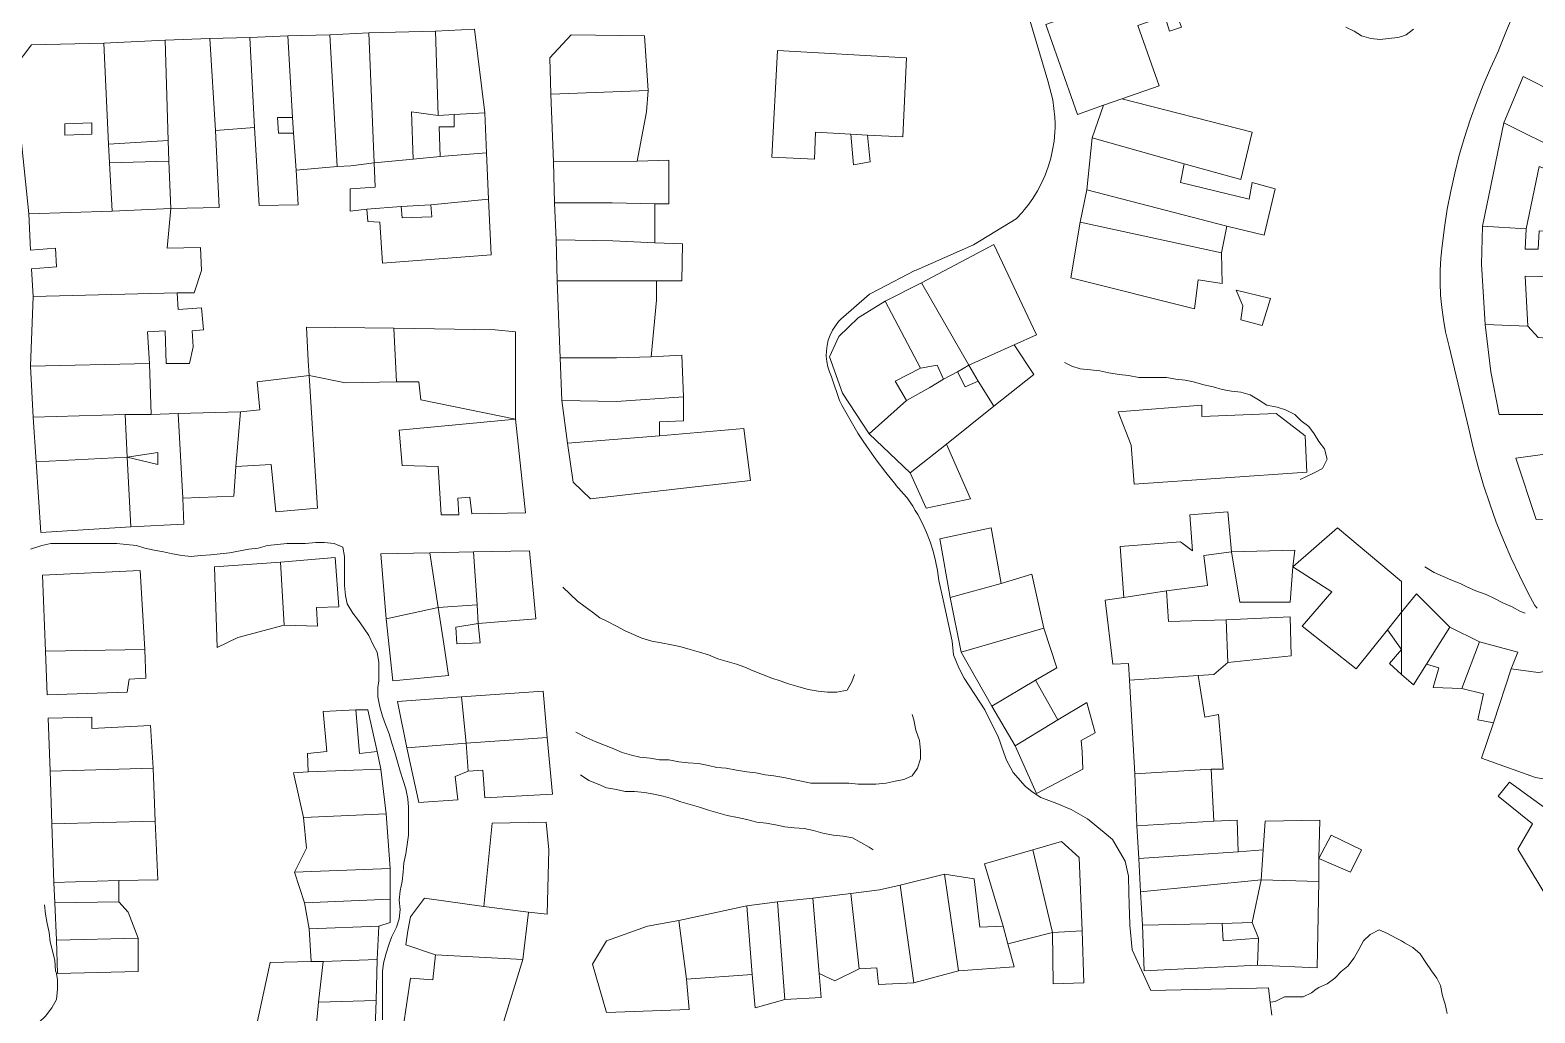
# Model space of a CAD drawing. Header units: inches. Extents: x 1138763 to 1140867, y 1050756 to 1053008.
# Drawn here: x 1139508.6 to 1139711.1, y 1051776.8 to 1051909.1 of the extents above; entities that cross this region are included whole.
import ezdxf

# ---------------------------------------------------------------- set-up
doc = ezdxf.new("R2010")
doc.units = ezdxf.units.IN
doc.header["$MEASUREMENT"] = 0
for name, color, linetype, lineweight in [('LimEdif_AM', 44, 'Continuous', 5), ('ViaPrin_AM', 1, 'Continuous', 15), ('ViaSec_AM', 1, 'Continuous', 18)]:
    doc.layers.add(name, color=color, linetype=linetype, lineweight=lineweight)

msp = doc.modelspace()

# ---------------------------------------------------------------- linework, layer by layer
at = {"layer": 'LimEdif_AM'}
for points in [[(1139655.56, 1051899.87), (1139653.06, 1051899), (1139649.56, 1051897.75), (1139645.31, 1051909.87), (1139659.81, 1051915), (1139660.44, 1051913.37), (1139661.94, 1051913.87), (1139663.56, 1051909.5), (1139661.94, 1051909), (1139661.31, 1051911), (1139657.69, 1051909.75), (1139660.56, 1051901.62), (1139655.56, 1051899.87)], [(1139548.94, 1051908.5), (1139554.19, 1051908.75), (1139554.94, 1051891.25), (1139551.81, 1051890.87), (1139549.94, 1051890.75), (1139548.94, 1051908.5)], [(1139554.19, 1051908.75), (1139563.19, 1051909), (1139563.56, 1051897.62), (1139559.94, 1051898.12), (1139560.19, 1051891.75), (1139554.94, 1051891.25), (1139554.19, 1051908.75)], [(1139563.19, 1051909), (1139568.44, 1051909.25), (1139569.81, 1051898), (1139565.69, 1051897.75), (1139563.56, 1051897.62), (1139563.19, 1051909)], [(1139519.19, 1051893.75), (1139519.31, 1051891.25), (1139519.69, 1051884.75), (1139508.44, 1051884.37), (1139506.44, 1051904), (1139508.81, 1051907.12), (1139518.56, 1051907.37), (1139519.19, 1051893.75)], [(1139518.56, 1051907.37), (1139526.81, 1051907.75), (1139527.19, 1051894.25), (1139519.19, 1051893.75), (1139518.56, 1051907.37)], [(1139526.81, 1051907.75), (1139532.81, 1051908), (1139533.56, 1051895.62), (1139534.06, 1051885.25), (1139527.56, 1051885.12), (1139527.31, 1051891.5), (1139527.19, 1051894.25), (1139526.81, 1051907.75)], [(1139532.81, 1051908), (1139538.19, 1051908.12), (1139538.81, 1051896), (1139533.56, 1051895.62), (1139532.81, 1051908)], [(1139538.19, 1051908.12), (1139543.31, 1051908.37), (1139543.94, 1051897.37), (1139541.94, 1051897.37), (1139542.06, 1051895.25), (1139544.06, 1051895.25), (1139544.44, 1051890.25), (1139544.69, 1051885.62), (1139539.44, 1051885.5), (1139538.81, 1051896), (1139538.19, 1051908.12)], [(1139543.31, 1051908.37), (1139548.94, 1051908.5), (1139549.94, 1051890.75), (1139544.44, 1051890.25), (1139544.06, 1051895.25), (1139543.94, 1051897.37), (1139543.31, 1051908.37)], [(1139591.81, 1051901), (1139578.69, 1051900.5), (1139578.56, 1051905.37), (1139581.44, 1051908.5), (1139591.31, 1051908.37), (1139591.81, 1051901)], [(1139621.31, 1051895), (1139619.06, 1051895.12), (1139614.31, 1051895.37), (1139614.19, 1051891.75), (1139608.44, 1051892), (1139609.19, 1051906.37), (1139626.56, 1051905.37), (1139626.06, 1051894.75), (1139621.31, 1051895)], [(1139706.94, 1051896.62), (1139709.56, 1051902.87), (1139718.44, 1051898.37), (1139716.56, 1051894.37), (1139715.06, 1051892.62), (1139706.94, 1051896.62)], [(1139591.81, 1051901), (1139591.56, 1051898.12), (1139590.31, 1051891.5), (1139579.06, 1051891.37), (1139578.69, 1051900.5), (1139591.81, 1051901)], [(1139655.56, 1051899.87), (1139673.06, 1051895.37), (1139671.56, 1051889), (1139663.94, 1051891.12), (1139651.56, 1051894.62), (1139653.06, 1051899), (1139655.56, 1051899.87)], [(1139513.31, 1051895), (1139516.94, 1051895.12), (1139516.94, 1051896.62), (1139513.31, 1051896.5), (1139513.31, 1051895)], [(1139513.31, 1051895), (1139513.31, 1051896.5), (1139516.94, 1051896.62), (1139516.94, 1051895.12), (1139513.31, 1051895)], [(1139544.06, 1051895.25), (1139542.06, 1051895.25), (1139541.94, 1051897.37), (1139543.94, 1051897.37), (1139544.06, 1051895.25)], [(1139565.69, 1051897.75), (1139565.69, 1051896.12), (1139563.69, 1051896.12), (1139563.81, 1051892.12), (1139560.19, 1051891.75), (1139559.94, 1051898.12), (1139563.56, 1051897.62), (1139565.69, 1051897.75)], [(1139569.81, 1051898), (1139570.06, 1051892.62), (1139563.81, 1051892.12), (1139563.69, 1051896.12), (1139565.69, 1051896.12), (1139565.69, 1051897.75), (1139569.81, 1051898)], [(1139715.06, 1051892.62), (1139716.81, 1051891.75), (1139715.81, 1051889.25), (1139711.69, 1051890.75), (1139709.94, 1051882.37), (1139704.06, 1051882.75), (1139706.94, 1051896.62), (1139715.06, 1051892.62)], [(1139621.31, 1051895), (1139621.69, 1051891.37), (1139619.44, 1051891), (1139619.06, 1051895.12), (1139621.31, 1051895)], [(1139663.94, 1051891.12), (1139663.44, 1051888.62), (1139672.69, 1051886.37), (1139673.06, 1051888.62), (1139676.19, 1051887.75), (1139674.69, 1051881.5), (1139669.69, 1051882.75), (1139650.81, 1051887.62), (1139651.56, 1051894.62), (1139663.94, 1051891.12)], [(1139527.19, 1051894.25), (1139527.31, 1051891.5), (1139519.31, 1051891.25), (1139519.19, 1051893.75), (1139527.19, 1051894.25)], [(1139570.06, 1051892.62), (1139570.31, 1051886.37), (1139562.56, 1051885.62), (1139558.56, 1051885.37), (1139553.94, 1051885), (1139551.69, 1051884.75), (1139551.69, 1051887.75), (1139555.06, 1051888), (1139554.94, 1051891.25), (1139560.19, 1051891.75), (1139563.81, 1051892.12), (1139570.06, 1051892.62)], [(1139527.31, 1051891.5), (1139527.56, 1051885.12), (1139519.69, 1051884.75), (1139519.31, 1051891.25), (1139527.31, 1051891.5)], [(1139590.31, 1051891.5), (1139594.56, 1051891.62), (1139594.56, 1051885.75), (1139592.69, 1051885.75), (1139586.94, 1051885.87), (1139579.19, 1051885.87), (1139579.06, 1051891.37), (1139590.31, 1051891.5)], [(1139570.31, 1051886.37), (1139570.69, 1051878.87), (1139556.06, 1051877.75), (1139555.69, 1051883.25), (1139554.06, 1051883.37), (1139553.94, 1051885), (1139558.56, 1051885.37), (1139558.69, 1051883.87), (1139562.69, 1051884), (1139562.56, 1051885.62), (1139570.31, 1051886.37)], [(1139649.94, 1051883.25), (1139650.81, 1051887.62), (1139669.69, 1051882.75), (1139668.94, 1051879.12), (1139649.94, 1051883.25)], [(1139527.56, 1051885.12), (1139527.06, 1051879.75), (1139531.56, 1051879.87), (1139531.69, 1051876.75), (1139530.69, 1051873.75), (1139528.44, 1051873.75), (1139509.06, 1051873.25), (1139508.81, 1051877), (1139512.19, 1051877.25), (1139512.06, 1051879.75), (1139508.69, 1051879.5), (1139508.44, 1051884.37), (1139519.69, 1051884.75), (1139527.56, 1051885.12)], [(1139562.56, 1051885.62), (1139562.69, 1051884), (1139558.69, 1051883.87), (1139558.56, 1051885.37), (1139562.56, 1051885.62)], [(1139592.69, 1051885.75), (1139592.69, 1051880.5), (1139587.06, 1051880.75), (1139579.44, 1051880.87), (1139579.19, 1051885.87), (1139586.94, 1051885.87), (1139592.69, 1051885.75)], [(1139668.94, 1051879.12), (1139669.06, 1051875), (1139665.81, 1051875.5), (1139665.31, 1051871.62), (1139648.69, 1051875.75), (1139649.94, 1051883.25), (1139668.94, 1051879.12)], [(1139709.94, 1051882.37), (1139709.81, 1051879.62), (1139711.56, 1051879.62), (1139711.69, 1051882.12), (1139715.19, 1051881.87), (1139715.19, 1051879.25), (1139716.06, 1051875.87), (1139709.81, 1051876), (1139710.19, 1051869.25), (1139704.44, 1051869.5), (1139703.94, 1051877.62), (1139704.06, 1051882.75), (1139709.94, 1051882.37)], [(1139592.69, 1051880.5), (1139596.44, 1051880.37), (1139596.31, 1051875.37), (1139592.94, 1051875.37), (1139587.06, 1051875.37), (1139579.56, 1051875.37), (1139579.44, 1051880.87), (1139587.06, 1051880.75), (1139592.69, 1051880.5)], [(1139628.56, 1051875.12), (1139638.31, 1051880.25), (1139644.06, 1051868.12), (1139641.06, 1051866.75), (1139634.94, 1051864), (1139628.56, 1051875.12)], [(1139592.94, 1051875.37), (1139592.94, 1051872.75), (1139592.19, 1051865.12), (1139587.56, 1051865), (1139579.94, 1051865), (1139579.56, 1051875.37), (1139587.06, 1051875.37), (1139592.94, 1051875.37)], [(1139623.69, 1051872.62), (1139628.56, 1051875.12), (1139634.94, 1051864), (1139633.44, 1051863.12), (1139631.56, 1051862.12), (1139630.69, 1051864), (1139628.44, 1051863.62), (1139623.69, 1051872.62)], [(1139674.44, 1051869.37), (1139671.56, 1051870.12), (1139671.81, 1051872), (1139670.94, 1051874.12), (1139675.56, 1051873), (1139674.44, 1051869.37)], [(1139528.44, 1051873.75), (1139528.56, 1051871.5), (1139531.69, 1051871.75), (1139531.94, 1051868.75), (1139530.44, 1051868.62), (1139530.56, 1051866.5), (1139530.06, 1051864.25), (1139526.94, 1051864.25), (1139526.81, 1051868.62), (1139524.44, 1051868.5), (1139524.69, 1051864.25), (1139508.69, 1051863.87), (1139509.06, 1051873.25), (1139528.44, 1051873.75)], [(1139628.44, 1051863.62), (1139625.06, 1051861.87), (1139626.56, 1051859.25), (1139621.56, 1051854.75), (1139617.94, 1051860.25), (1139616.19, 1051865.12), (1139617.44, 1051867.87), (1139620.06, 1051870.37), (1139623.69, 1051872.62), (1139628.44, 1051863.62)], [(1139546.19, 1051862.62), (1139546.06, 1051864.62), (1139545.81, 1051869.12), (1139557.56, 1051869), (1139557.94, 1051861.75), (1139551.06, 1051861.62), (1139546.19, 1051862.62)], [(1139557.56, 1051869), (1139571.19, 1051868.75), (1139573.94, 1051868.5), (1139573.94, 1051856.75), (1139561.19, 1051859.37), (1139560.94, 1051861.75), (1139557.94, 1051861.75), (1139557.56, 1051869)], [(1139710.19, 1051869.25), (1139711.56, 1051867.75), (1139714.44, 1051867.5), (1139715.06, 1051857.37), (1139706.31, 1051857.37), (1139705.19, 1051863.12), (1139704.44, 1051869.5), (1139710.19, 1051869.25)], [(1139641.06, 1051866.75), (1139643.69, 1051862.75), (1139638.31, 1051858.5), (1139636.19, 1051861.87), (1139634.94, 1051864), (1139641.06, 1051866.75)], [(1139524.69, 1051864.25), (1139524.94, 1051857.37), (1139521.44, 1051857.37), (1139509.06, 1051857), (1139508.69, 1051863.87), (1139524.69, 1051864.25)], [(1139592.19, 1051865.12), (1139596.31, 1051865.37), (1139596.56, 1051859.75), (1139587.56, 1051859.12), (1139580.19, 1051859.25), (1139579.94, 1051865), (1139587.56, 1051865), (1139592.19, 1051865.12)], [(1139631.56, 1051862.12), (1139629.69, 1051861), (1139626.56, 1051859.25), (1139625.06, 1051861.87), (1139628.44, 1051863.62), (1139630.69, 1051864), (1139631.56, 1051862.12)], [(1139634.94, 1051864), (1139636.19, 1051861.87), (1139634.44, 1051861.12), (1139633.44, 1051863.12), (1139634.94, 1051864)], [(1139536.94, 1051857.75), (1139539.56, 1051858), (1139539.19, 1051861.75), (1139546.19, 1051862.62), (1139547.31, 1051844.75), (1139541.69, 1051844.25), (1139541.06, 1051850.62), (1139536.31, 1051850.37), (1139536.94, 1051857.75)], [(1139633.44, 1051863.12), (1139634.44, 1051861.12), (1139636.19, 1051861.87), (1139638.31, 1051858.5), (1139631.94, 1051853.37), (1139627.06, 1051849.5), (1139621.56, 1051854.75), (1139626.56, 1051859.25), (1139629.69, 1051861), (1139631.56, 1051862.12), (1139633.44, 1051863.12)], [(1139596.56, 1051859.75), (1139596.56, 1051856.5), (1139593.31, 1051856.37), (1139593.31, 1051854.5), (1139580.94, 1051853.5), (1139580.19, 1051859.25), (1139587.56, 1051859.12), (1139596.56, 1051859.75)], [(1139657.19, 1051848), (1139656.81, 1051853.25), (1139655.06, 1051857.75), (1139666.31, 1051858.62), (1139666.31, 1051857.12), (1139676.31, 1051857.5), (1139680.19, 1051854.5), (1139680.44, 1051849.62), (1139657.19, 1051848)], [(1139521.44, 1051857.37), (1139521.69, 1051851.62), (1139509.44, 1051851), (1139509.06, 1051857), (1139521.44, 1051857.37)], [(1139521.69, 1051851.62), (1139525.81, 1051850.62), (1139525.81, 1051852.25), (1139521.69, 1051851.62), (1139521.44, 1051857.37), (1139524.94, 1051857.37), (1139528.56, 1051857.5), (1139529.19, 1051846.12), (1139529.31, 1051842.62), (1139522.19, 1051842.25), (1139521.69, 1051851.62)], [(1139528.56, 1051857.5), (1139536.94, 1051857.75), (1139536.31, 1051850.37), (1139536.06, 1051846.37), (1139529.19, 1051846.12), (1139528.56, 1051857.5)], [(1139573.94, 1051856.75), (1139575.31, 1051844.12), (1139568.06, 1051844), (1139567.81, 1051846.25), (1139566.19, 1051846.12), (1139566.31, 1051843.87), (1139563.94, 1051843.87), (1139563.56, 1051850.37), (1139558.69, 1051850.5), (1139558.31, 1051855.25), (1139573.94, 1051856.75)], [(1139593.31, 1051854.5), (1139604.69, 1051855.5), (1139605.56, 1051848.5), (1139584.06, 1051846), (1139581.69, 1051848.25), (1139580.94, 1051853.5), (1139593.31, 1051854.5)], [(1139521.69, 1051851.62), (1139525.81, 1051852.25), (1139525.81, 1051850.62), (1139521.69, 1051851.62)], [(1139631.94, 1051853.37), (1139635.19, 1051846), (1139629.19, 1051844.75), (1139627.06, 1051849.5), (1139631.94, 1051853.37)], [(1139717.69, 1051852.75), (1139718.06, 1051843.37), (1139711.31, 1051843.25), (1139708.56, 1051851.5), (1139717.69, 1051852.75)], [(1139521.69, 1051851.62), (1139522.19, 1051842.25), (1139510.06, 1051841.5), (1139509.44, 1051851), (1139521.69, 1051851.62)], [(1139670.31, 1051838.87), (1139666.56, 1051838.37), (1139667.06, 1051834.37), (1139661.56, 1051833.62), (1139655.81, 1051832.75), (1139655.31, 1051839.62), (1139663.44, 1051840.25), (1139665.06, 1051839), (1139664.69, 1051843.87), (1139669.81, 1051844.25), (1139670.31, 1051838.87)], [(1139639.31, 1051834.62), (1139632.44, 1051832.75), (1139631.06, 1051840.62), (1139637.94, 1051842.12), (1139639.31, 1051834.62)], [(1139678.56, 1051836.87), (1139684.56, 1051842.12), (1139693.19, 1051834.87), (1139693.19, 1051830.75), (1139691.31, 1051828.37), (1139687.06, 1051823.12), (1139679.81, 1051828.87), (1139683.81, 1051833.5), (1139678.56, 1051836.87)], [(1139542.81, 1051829), (1139542.31, 1051837.5), (1139549.69, 1051838.12), (1139550.19, 1051831.5), (1139547.19, 1051831.37), (1139547.31, 1051828.87), (1139542.81, 1051829)], [(1139563.56, 1051831.37), (1139556.56, 1051829.87), (1139555.81, 1051838.62), (1139562.44, 1051838.75), (1139563.56, 1051831.37)], [(1139562.44, 1051838.75), (1139568.31, 1051838.87), (1139568.81, 1051831.75), (1139563.56, 1051831.37), (1139562.44, 1051838.75)], [(1139568.81, 1051831.75), (1139568.31, 1051838.87), (1139575.81, 1051839), (1139576.69, 1051829.87), (1139568.94, 1051829.25), (1139568.81, 1051831.75)], [(1139670.31, 1051838.87), (1139678.81, 1051839.12), (1139678.56, 1051836.87), (1139678.19, 1051832.12), (1139671.44, 1051832.12), (1139670.31, 1051838.87)], [(1139524.06, 1051825.75), (1139510.69, 1051825.5), (1139510.31, 1051835.75), (1139523.44, 1051836.37), (1139524.06, 1051825.75)], [(1139542.81, 1051829), (1139536.56, 1051827.37), (1139533.81, 1051826), (1139533.44, 1051836.87), (1139542.31, 1051837.5), (1139542.81, 1051829)], [(1139639.31, 1051834.62), (1139643.44, 1051835.87), (1139645.06, 1051828.62), (1139633.94, 1051825.37), (1139632.44, 1051832.75), (1139639.31, 1051834.62)], [(1139661.56, 1051833.62), (1139661.81, 1051829.5), (1139669.56, 1051829.75), (1139669.81, 1051824), (1139667.94, 1051822.37), (1139665.81, 1051822.25), (1139656.56, 1051821.62), (1139656.44, 1051823.87), (1139654.31, 1051823.75), (1139653.31, 1051832.37), (1139655.81, 1051832.75), (1139661.56, 1051833.62)], [(1139693.19, 1051830.75), (1139695.19, 1051833.25), (1139699.69, 1051828.75), (1139696.56, 1051823.75), (1139694.81, 1051821), (1139693.19, 1051822.37), (1139693.19, 1051825.75), (1139693.19, 1051830.75)], [(1139563.56, 1051831.37), (1139564.31, 1051826.5), (1139564.94, 1051822.25), (1139557.44, 1051821.5), (1139556.56, 1051829.87), (1139563.56, 1051831.37)], [(1139669.56, 1051829.75), (1139678.19, 1051830.12), (1139678.31, 1051824.87), (1139669.81, 1051824), (1139669.56, 1051829.75)], [(1139693.19, 1051830.75), (1139693.19, 1051825.75), (1139691.31, 1051828.37), (1139693.19, 1051830.75)], [(1139568.94, 1051829.25), (1139569.19, 1051826.62), (1139566.06, 1051826.5), (1139565.94, 1051828.75), (1139568.94, 1051829.25)], [(1139645.06, 1051828.62), (1139646.81, 1051823.25), (1139643.94, 1051821.62), (1139638.06, 1051818.12), (1139633.94, 1051825.37), (1139645.06, 1051828.62)], [(1139699.69, 1051828.75), (1139703.69, 1051826.75), (1139701.31, 1051820.5), (1139697.44, 1051820.62), (1139698.19, 1051823.25), (1139696.56, 1051823.75), (1139699.69, 1051828.75)], [(1139524.06, 1051825.75), (1139524.19, 1051821.87), (1139521.94, 1051821.75), (1139521.69, 1051820), (1139510.94, 1051819.62), (1139510.69, 1051825.5), (1139524.06, 1051825.75)], [(1139693.19, 1051822.37), (1139691.56, 1051823.87), (1139693.19, 1051825.75), (1139693.19, 1051822.37)], [(1139703.69, 1051826.75), (1139708.81, 1051825.37), (1139707.94, 1051823.12), (1139705.56, 1051815.87), (1139703.44, 1051816.25), (1139704.19, 1051819.75), (1139701.31, 1051820.5), (1139703.69, 1051826.75)], [(1139643.94, 1051821.62), (1139646.94, 1051816.25), (1139641.19, 1051812.75), (1139638.06, 1051818.12), (1139643.94, 1051821.62)], [(1139665.81, 1051822.25), (1139666.69, 1051816.62), (1139668.56, 1051817), (1139669.19, 1051809.62), (1139667.56, 1051809.62), (1139657.31, 1051809), (1139656.56, 1051821.62), (1139665.81, 1051822.25)], [(1139707.94, 1051823.12), (1139711.56, 1051822.62), (1139713.94, 1051823), (1139713.56, 1051820.12), (1139717.69, 1051819.37), (1139715.56, 1051807.75), (1139711.19, 1051808.5), (1139703.94, 1051811.12), (1139705.56, 1051815.87), (1139707.94, 1051823.12)], [(1139566.69, 1051819.37), (1139577.69, 1051820.12), (1139578.19, 1051813.87), (1139567.31, 1051813.12), (1139566.69, 1051819.37)], [(1139552.44, 1051817.62), (1139552.94, 1051811.75), (1139555.31, 1051812), (1139555.81, 1051809.62), (1139546.06, 1051809.25), (1139545.94, 1051811.75), (1139548.56, 1051812), (1139548.06, 1051817.37), (1139552.44, 1051817.62)], [(1139552.44, 1051817.62), (1139554.06, 1051817.62), (1139555.31, 1051812), (1139552.94, 1051811.75), (1139552.44, 1051817.62)], [(1139567.31, 1051813.12), (1139559.31, 1051812.5), (1139558.06, 1051818.75), (1139566.69, 1051819.37), (1139567.31, 1051813.12)], [(1139646.94, 1051816.25), (1139650.81, 1051818.62), (1139651.94, 1051814.5), (1139650.06, 1051813.5), (1139650.19, 1051812), (1139650.31, 1051809.62), (1139644.06, 1051806.37), (1139641.19, 1051812.75), (1139646.94, 1051816.25)], [(1139525.19, 1051809.75), (1139511.31, 1051809.37), (1139511.06, 1051816.5), (1139516.94, 1051816.62), (1139516.94, 1051815.12), (1139524.81, 1051815.5), (1139525.19, 1051809.75)], [(1139578.19, 1051813.87), (1139578.94, 1051806.25), (1139569.81, 1051805.75), (1139569.56, 1051809.5), (1139567.56, 1051809.37), (1139567.31, 1051813.12), (1139578.19, 1051813.87)], [(1139567.31, 1051813.12), (1139567.56, 1051809.37), (1139565.81, 1051808.62), (1139566.19, 1051805.5), (1139560.94, 1051805.12), (1139559.31, 1051812.5), (1139567.31, 1051813.12)], [(1139525.19, 1051809.75), (1139525.44, 1051802.62), (1139511.56, 1051802.25), (1139511.31, 1051809.37), (1139525.19, 1051809.75)], [(1139555.81, 1051809.62), (1139556.56, 1051803.62), (1139545.44, 1051803.12), (1139544.06, 1051809.12), (1139546.06, 1051809.25), (1139555.81, 1051809.62)], [(1139667.56, 1051809.62), (1139667.94, 1051802.62), (1139657.56, 1051802), (1139657.31, 1051809), (1139667.56, 1051809.62)], [(1139715.19, 1051787.62), (1139712.31, 1051790.62), (1139712.69, 1051792.5), (1139708.81, 1051798.87), (1139710.81, 1051802.25), (1139706.19, 1051806), (1139707.69, 1051807.87), (1139717.06, 1051801.12), (1139716.06, 1051799.75), (1139720.31, 1051796.62), (1139716.56, 1051791.5), (1139715.19, 1051787.62)], [(1139556.56, 1051803.62), (1139557.06, 1051796.25), (1139544.19, 1051795.75), (1139545.81, 1051799), (1139545.44, 1051803.12), (1139556.56, 1051803.62)], [(1139525.44, 1051802.62), (1139525.81, 1051794.75), (1139520.56, 1051794.62), (1139511.81, 1051794.37), (1139511.56, 1051802.25), (1139525.44, 1051802.62)], [(1139575.69, 1051790.37), (1139569.69, 1051791.12), (1139570.81, 1051802.37), (1139578.06, 1051802.5), (1139578.44, 1051798.75), (1139578.19, 1051790.12), (1139575.69, 1051790.37)], [(1139667.94, 1051802.62), (1139671.06, 1051802.75), (1139671.19, 1051798.5), (1139657.81, 1051797.62), (1139657.56, 1051802), (1139667.94, 1051802.62)], [(1139674.56, 1051798.75), (1139674.81, 1051802.62), (1139682.19, 1051802.75), (1139682.06, 1051797.62), (1139682.06, 1051794.5), (1139674.31, 1051794.75), (1139674.56, 1051798.75)], [(1139643.56, 1051798.75), (1139647.44, 1051799.87), (1139649.81, 1051797.75), (1139650.19, 1051787.87), (1139646.19, 1051787.62), (1139643.56, 1051798.75)], [(1139682.06, 1051797.62), (1139683.69, 1051800.75), (1139687.81, 1051798.75), (1139686.31, 1051795.75), (1139682.06, 1051797.62)], [(1139639.56, 1051788.5), (1139637.06, 1051796.87), (1139643.56, 1051798.75), (1139646.19, 1051787.62), (1139640.19, 1051786.12), (1139639.56, 1051788.5)], [(1139671.19, 1051798.5), (1139674.56, 1051798.75), (1139674.31, 1051794.75), (1139658.06, 1051793.12), (1139657.81, 1051797.62), (1139671.19, 1051798.5)], [(1139557.06, 1051796.25), (1139557.06, 1051792.12), (1139545.56, 1051791.62), (1139544.19, 1051795.75), (1139557.06, 1051796.25)], [(1139625.69, 1051794), (1139631.69, 1051795.5), (1139633.56, 1051782.5), (1139627.56, 1051780.87), (1139625.69, 1051794)], [(1139631.69, 1051795.5), (1139635.69, 1051794.87), (1139636.44, 1051788.37), (1139639.56, 1051788.5), (1139640.19, 1051786.12), (1139641.06, 1051783), (1139633.56, 1051782.5), (1139631.69, 1051795.5)], [(1139520.56, 1051794.62), (1139520.56, 1051791.75), (1139511.94, 1051791.62), (1139511.81, 1051794.37), (1139520.56, 1051794.62)], [(1139619.06, 1051792.87), (1139622.94, 1051793.37), (1139625.69, 1051794), (1139627.56, 1051780.87), (1139622.81, 1051780.62), (1139622.56, 1051782.87), (1139620.19, 1051782.75), (1139619.06, 1051792.87)], [(1139674.31, 1051794.75), (1139673.06, 1051789), (1139669.06, 1051788.87), (1139658.31, 1051788.62), (1139658.06, 1051793.12), (1139674.31, 1051794.75)], [(1139682.06, 1051794.5), (1139681.81, 1051782.87), (1139673.81, 1051783.25), (1139673.94, 1051786.87), (1139673.06, 1051789), (1139674.31, 1051794.75), (1139682.06, 1051794.5)], [(1139520.56, 1051791.75), (1139521.81, 1051790.37), (1139523.19, 1051786.87), (1139512.19, 1051786.62), (1139511.94, 1051791.62), (1139520.56, 1051791.75)], [(1139557.06, 1051792.12), (1139557.06, 1051789), (1139555.56, 1051788.5), (1139546.19, 1051788.12), (1139545.56, 1051791.62), (1139557.06, 1051792.12)], [(1139575.69, 1051790.37), (1139574.94, 1051784), (1139563.19, 1051784.62), (1139559.19, 1051786), (1139559.44, 1051787.87), (1139559.81, 1051789.75), (1139561.69, 1051792.25), (1139569.69, 1051791.12), (1139575.69, 1051790.37)], [(1139595.94, 1051789.25), (1139605.06, 1051791.25), (1139605.81, 1051782), (1139596.94, 1051781.37), (1139595.94, 1051789.25)], [(1139605.06, 1051791.25), (1139609.19, 1051791.75), (1139610.19, 1051778.62), (1139606.19, 1051777.5), (1139605.81, 1051782), (1139605.06, 1051791.25)], [(1139609.19, 1051791.75), (1139613.94, 1051792.25), (1139614.81, 1051782.12), (1139615.06, 1051778.87), (1139610.19, 1051778.62), (1139609.19, 1051791.75)], [(1139613.94, 1051792.25), (1139619.06, 1051792.87), (1139620.19, 1051782.75), (1139616.94, 1051781.12), (1139614.81, 1051782.12), (1139613.94, 1051792.25)], [(1139596.94, 1051781.37), (1139597.31, 1051777.25), (1139586.19, 1051776.87), (1139584.31, 1051783.37), (1139586.19, 1051786.5), (1139591.69, 1051788.5), (1139595.94, 1051789.25), (1139596.94, 1051781.37)], [(1139555.56, 1051788.5), (1139555.31, 1051784), (1139548.06, 1051783.75), (1139546.44, 1051783.75), (1139546.19, 1051788.12), (1139555.56, 1051788.5)], [(1139650.19, 1051787.87), (1139650.44, 1051780.87), (1139646.31, 1051780.75), (1139646.19, 1051787.62), (1139650.19, 1051787.87)], [(1139669.06, 1051788.87), (1139669.19, 1051786.5), (1139673.94, 1051786.87), (1139673.81, 1051783.25), (1139658.56, 1051782.5), (1139658.31, 1051788.62), (1139669.06, 1051788.87)], [(1139673.06, 1051789), (1139673.94, 1051786.87), (1139669.19, 1051786.5), (1139669.06, 1051788.87), (1139673.06, 1051789)], [(1139523.19, 1051786.87), (1139523.19, 1051782.37), (1139512.31, 1051782.12), (1139512.19, 1051786.62), (1139523.19, 1051786.87)], [(1139548.06, 1051783.75), (1139547.44, 1051778.25), (1139547.06, 1051774.37), (1139538.81, 1051773.87), (1139540.94, 1051783.62), (1139546.44, 1051783.75), (1139548.06, 1051783.75)], [(1139555.31, 1051784), (1139555.19, 1051778.5), (1139547.44, 1051778.25), (1139548.06, 1051783.75), (1139555.31, 1051784)], [(1139574.94, 1051784), (1139572.19, 1051775.12), (1139558.81, 1051774.87), (1139559.81, 1051781.5), (1139562.81, 1051781.25), (1139563.19, 1051784.62), (1139574.94, 1051784)], [(1139555.19, 1051778.5), (1139555.06, 1051774.87), (1139547.06, 1051774.37), (1139547.44, 1051778.25), (1139555.19, 1051778.5)]]:
    msp.add_lwpolyline(points, dxfattribs=at)
at = {"layer": 'ViaPrin_AM'}
for points in [[(1139675.72, 1051776.49), (1139675.5, 1051778.23), (1139675.26, 1051780.17), (1139673.65, 1051780.13), (1139659.46, 1051779.84), (1139656.91, 1051785.3), (1139656.62, 1051788.63), (1139656.61, 1051788.73), (1139656.53, 1051791.44), (1139656.49, 1051792.96), (1139656.43, 1051795.2), (1139656.01, 1051797.24), (1139654.3, 1051800.14), (1139653.15, 1051801.09), (1139650.94, 1051802.92), (1139648.74, 1051804.18), (1139646.78, 1051804.99), (1139644.63, 1051805.81), (1139643.48, 1051806.56), (1139642.54, 1051807.36), (1139640.94, 1051809.19), (1139640.02, 1051810.83), (1139639.67, 1051811.84), (1139638.92, 1051814.01), (1139637.11, 1051817.57), (1139637.09, 1051817.62), (1139634.31, 1051821.9), (1139633.61, 1051823.27), (1139632.9, 1051825.03), (1139632.7, 1051826.85), (1139631.48, 1051832.44), (1139630.92, 1051835.03), (1139630.74, 1051836.36), (1139630.48, 1051837.67), (1139630.15, 1051838.97), (1139629.75, 1051840.24), (1139629.27, 1051841.49), (1139628.71, 1051842.71), (1139628.09, 1051843.9), (1139627.75, 1051844.46), (1139627.4, 1051845.05), (1139626.65, 1051846.15), (1139626.58, 1051846.24), (1139625.15, 1051847.87), (1139625.11, 1051847.92), (1139623.78, 1051849.56), (1139622.47, 1051851.29), (1139621.22, 1051853.06), (1139620.65, 1051853.93), (1139620.03, 1051854.88), (1139618.92, 1051856.74), (1139617.86, 1051858.64), (1139617.53, 1051859.28), (1139616.47, 1051862.46), (1139616.18, 1051863.12), (1139615.97, 1051863.81), (1139615.83, 1051864.52), (1139615.77, 1051865.24), (1139615.78, 1051865.96), (1139615.88, 1051866.68), (1139616.04, 1051867.38), (1139616.29, 1051868.06), (1139616.6, 1051868.71), (1139616.99, 1051869.32), (1139617.43, 1051869.89), (1139617.73, 1051870.2), (1139621.59, 1051873.57), (1139622.87, 1051874.23), (1139627.69, 1051876.74), (1139627.85, 1051876.82), (1139635.6, 1051880.22), (1139641.33, 1051883.7), (1139642.13, 1051884.57), (1139642.42, 1051884.92), (1139642.88, 1051885.49), (1139643.57, 1051886.46), (1139644.19, 1051887.47), (1139644.74, 1051888.52), (1139644.96, 1051889.02), (1139645.22, 1051889.61), (1139645.64, 1051890.72), (1139645.97, 1051891.86), (1139646.23, 1051893.01), (1139646.42, 1051894.19), (1139646.53, 1051895.37), (1139646.55, 1051896), (1139646.56, 1051896.55), (1139646.54, 1051897.4), (1139646.26, 1051899.75), (1139645.57, 1051902.28), (1139641.95, 1051914.6)], [(1139711.43, 1051831.32), (1139711.12, 1051831.65), (1139710.21, 1051833.34), (1139709.04, 1051835.68), (1139707.93, 1051838.05), (1139706.9, 1051840.45), (1139705.93, 1051842.89), (1139705.04, 1051845.35), (1139704.23, 1051847.84), (1139703.48, 1051850.35), (1139702.81, 1051852.88), (1139702.22, 1051855.43), (1139699.58, 1051866.54), (1139699.49, 1051866.9), (1139699.11, 1051868.52), (1139698.81, 1051870.15), (1139698.59, 1051871.8), (1139698.44, 1051873.45), (1139698.38, 1051875.11), (1139698.39, 1051876.77), (1139698.47, 1051878.43), (1139698.64, 1051880.08), (1139698.95, 1051882.55), (1139699.33, 1051885.01), (1139699.8, 1051887.45), (1139700.34, 1051889.88), (1139700.95, 1051892.29), (1139701.64, 1051894.67), (1139702.41, 1051897.04), (1139703.25, 1051899.38), (1139704.16, 1051901.69), (1139705.14, 1051903.98), (1139706.2, 1051906.23), (1139706.41, 1051906.81), (1139707.3, 1051909.05), (1139708.26, 1051911.25)]]:
    msp.add_lwpolyline(points, dxfattribs=at)
at = {"layer": 'ViaSec_AM'}
for points in [[(1139685.69, 1051909.5), (1139686.81, 1051909), (1139687.81, 1051908.37), (1139689.06, 1051908), (1139690.31, 1051907.87), (1139691.44, 1051908), (1139692.69, 1051908.12), (1139693.19, 1051908.25), (1139693.81, 1051908.5), (1139694.81, 1051909.25)], [(1139679.56, 1051848.62), (1139680.31, 1051849), (1139681.44, 1051849.5), (1139682.56, 1051850.12), (1139683.19, 1051851.37), (1139682.81, 1051852.75), (1139682.06, 1051853.75), (1139681.44, 1051854.75), (1139680.69, 1051855.75), (1139679.69, 1051856.5), (1139678.81, 1051857.37), (1139677.56, 1051858), (1139676.44, 1051858.37), (1139675.06, 1051858.62), (1139673.94, 1051859.37), (1139672.81, 1051860), (1139671.56, 1051860.37), (1139670.31, 1051860.5), (1139669.06, 1051860.75), (1139667.81, 1051861.12), (1139666.56, 1051861.37), (1139665.19, 1051861.75), (1139664.06, 1051862), (1139662.81, 1051862.12), (1139661.56, 1051862.37), (1139659.19, 1051862.37), (1139657.81, 1051862.37), (1139656.44, 1051862.62), (1139655.19, 1051862.75), (1139653.81, 1051863), (1139652.56, 1051863.25), (1139651.31, 1051863.37), (1139649.94, 1051863.5), (1139648.81, 1051863.87), (1139647.81, 1051864.37)], [(1139556.06, 1051775.87), (1139556.06, 1051777.12), (1139556.06, 1051779.75), (1139556.06, 1051781), (1139556.06, 1051782.37), (1139556.19, 1051783.5), (1139556.56, 1051784.87), (1139556.94, 1051786.12), (1139557.31, 1051787.12), (1139557.94, 1051788.37), (1139558.31, 1051789.5), (1139558.44, 1051790.75), (1139558.31, 1051792), (1139558.44, 1051793.25), (1139558.69, 1051794.5), (1139558.81, 1051795.75), (1139558.94, 1051797), (1139559.19, 1051798.25), (1139559.56, 1051800.75), (1139559.56, 1051802), (1139559.56, 1051803.25), (1139559.56, 1051804.5), (1139559.44, 1051805.62), (1139559.19, 1051807), (1139558.81, 1051808.12), (1139558.44, 1051809.37), (1139558.06, 1051810.62), (1139557.69, 1051811.87), (1139557.31, 1051813.12), (1139556.94, 1051814.37), (1139556.44, 1051815.62), (1139556.06, 1051816.75), (1139555.69, 1051818), (1139555.44, 1051819.37), (1139555.44, 1051820.62), (1139555.56, 1051821.5), (1139555.56, 1051822.75), (1139555.56, 1051824), (1139555.31, 1051825.37), (1139554.81, 1051826.37), (1139554.19, 1051827.62), (1139553.56, 1051828.62), (1139552.81, 1051829.62), (1139552.06, 1051830.62), (1139551.31, 1051831.87), (1139551.06, 1051833), (1139550.94, 1051834.37), (1139550.94, 1051835.62), (1139550.94, 1051836.87), (1139550.94, 1051838.25), (1139550.69, 1051839.5), (1139549.56, 1051840), (1139548.19, 1051840.12), (1139547.06, 1051840.12), (1139545.69, 1051840), (1139544.44, 1051840), (1139543.19, 1051840), (1139541.94, 1051839.87), (1139540.56, 1051839.75), (1139539.31, 1051839.37), (1139538.06, 1051839.25), (1139535.44, 1051838.75), (1139534.19, 1051838.62), (1139532.94, 1051838.5), (1139531.56, 1051838.37), (1139530.31, 1051838.25), (1139529.06, 1051838.37), (1139527.81, 1051838.62), (1139526.56, 1051838.87), (1139525.31, 1051839.12), (1139524.06, 1051839.37), (1139522.94, 1051839.75), (1139521.56, 1051839.87), (1139520.31, 1051840), (1139519.06, 1051840), (1139517.69, 1051840), (1139516.56, 1051840), (1139515.31, 1051840), (1139514.06, 1051840), (1139512.81, 1051840), (1139511.44, 1051840), (1139510.19, 1051839.75), (1139508.69, 1051839.25)], [(1139696.31, 1051836.87), (1139697.56, 1051836.12), (1139698.69, 1051835.62), (1139699.81, 1051835.12), (1139701.06, 1051834.62), (1139702.06, 1051834.12), (1139703.19, 1051833.62), (1139704.56, 1051833.12), (1139705.69, 1051832.62), (1139706.81, 1051832), (1139708.06, 1051831.5), (1139709.19, 1051830.87), (1139709.81, 1051830.62)], [(1139580.31, 1051834.12), (1139582.31, 1051832.25), (1139583.31, 1051831.5), (1139584.31, 1051830.75), (1139585.31, 1051830), (1139586.31, 1051829.5), (1139587.56, 1051828.87), (1139588.69, 1051828.25), (1139589.81, 1051827.75), (1139590.94, 1051827.25), (1139592.31, 1051826.87), (1139593.56, 1051826.62), (1139594.94, 1051826.37), (1139596.06, 1051826.12), (1139597.44, 1051825.75), (1139598.69, 1051825.37), (1139599.94, 1051825), (1139601.19, 1051824.5), (1139602.44, 1051824.12), (1139603.69, 1051823.75), (1139604.81, 1051823.37), (1139605.94, 1051822.87), (1139607.19, 1051822.37), (1139608.44, 1051821.87), (1139609.56, 1051821.5), (1139610.69, 1051821.12), (1139611.94, 1051820.75), (1139613.31, 1051820.37), (1139614.69, 1051820.12), (1139615.94, 1051820), (1139617.19, 1051820), (1139618.56, 1051820.25), (1139619.19, 1051821.37), (1139619.56, 1051822.37)], [(1139582.06, 1051814.62), (1139583.44, 1051813.87), (1139584.69, 1051813.37), (1139585.94, 1051812.87), (1139587.19, 1051812.37), (1139588.31, 1051811.87), (1139589.56, 1051811.5), (1139590.69, 1051811.25), (1139592.06, 1051811.12), (1139593.31, 1051810.87), (1139594.56, 1051810.87), (1139595.94, 1051810.62), (1139597.19, 1051810.5), (1139598.56, 1051810.37), (1139599.94, 1051810.12), (1139601.06, 1051809.87), (1139602.31, 1051809.75), (1139603.69, 1051809.5), (1139605.06, 1051809.25), (1139606.31, 1051809.12), (1139607.56, 1051808.87), (1139608.69, 1051808.75), (1139610.06, 1051808.5), (1139611.31, 1051808.25), (1139612.44, 1051808), (1139613.69, 1051807.75), (1139614.94, 1051807.75), (1139616.31, 1051807.75), (1139617.56, 1051807.75), (1139618.81, 1051807.75), (1139620.06, 1051807.62), (1139621.31, 1051807.62), (1139622.44, 1051807.62), (1139623.81, 1051807.75), (1139625.06, 1051808), (1139626.19, 1051808.25), (1139627.31, 1051808.75), (1139628.06, 1051809.75), (1139628.44, 1051811), (1139628.44, 1051812.12), (1139628.31, 1051813.5), (1139627.81, 1051814.87), (1139627.56, 1051816.25), (1139627.31, 1051817)], [(1139582.69, 1051808.87), (1139583.81, 1051808.12), (1139585.06, 1051807.62), (1139586.19, 1051807.12), (1139587.56, 1051806.87), (1139588.69, 1051806.62), (1139589.94, 1051806.62), (1139591.31, 1051806.5), (1139592.56, 1051806.25), (1139593.81, 1051806), (1139595.06, 1051805.62), (1139596.19, 1051805.25), (1139597.44, 1051804.87), (1139598.69, 1051804.5), (1139599.94, 1051804.12), (1139601.19, 1051803.75), (1139602.44, 1051803.37), (1139603.81, 1051803.12), (1139605.06, 1051802.87), (1139606.44, 1051802.5), (1139607.69, 1051802.37), (1139608.94, 1051802.12), (1139610.19, 1051801.87), (1139611.44, 1051801.75), (1139612.81, 1051801.62), (1139614.06, 1051801.37), (1139615.31, 1051801), (1139616.69, 1051800.75), (1139618.06, 1051800.62), (1139619.31, 1051800.37), (1139620.44, 1051799.75), (1139621.56, 1051799.12), (1139622.06, 1051798.75)], [(1139510.56, 1051791.37), (1139510.69, 1051790.12), (1139510.94, 1051788.87), (1139511.19, 1051787.62), (1139511.31, 1051786.37), (1139511.69, 1051785), (1139511.94, 1051783.87), (1139512.06, 1051782.5), (1139512.19, 1051782.12), (1139512.31, 1051781.25), (1139512.31, 1051780), (1139512.19, 1051778.62), (1139511.56, 1051777.5), (1139510.69, 1051776.37), (1139509.81, 1051775.5), (1139508.94, 1051774.62), (1139507.94, 1051773.75), (1139506.94, 1051772.87), (1139505.81, 1051772.25), (1139504.69, 1051771.5), (1139504.06, 1051771)], [(1139699.31, 1051776.75), (1139699.06, 1051778), (1139698.69, 1051779.12), (1139698.44, 1051780.5), (1139697.94, 1051781.5), (1139697.19, 1051782.5), (1139696.44, 1051783.62), (1139695.69, 1051784.75), (1139694.69, 1051785.62), (1139693.56, 1051786.25), (1139693.19, 1051786.5), (1139692.44, 1051786.87), (1139691.31, 1051787.5), (1139690.19, 1051788), (1139688.94, 1051787.37), (1139688.06, 1051786.5), (1139687.44, 1051785.37), (1139686.81, 1051784.25), (1139685.94, 1051783.12), (1139685.06, 1051782.37), (1139684.19, 1051781.5), (1139683.19, 1051780.75), (1139682.06, 1051780.25), (1139681.69, 1051780), (1139681.06, 1051779.5), (1139679.94, 1051779), (1139678.69, 1051779), (1139677.44, 1051779), (1139676.19, 1051778.37), (1139675.56, 1051778.25)]]:
    msp.add_lwpolyline(points, dxfattribs=at)

doc.saveas('drawing.dxf')
